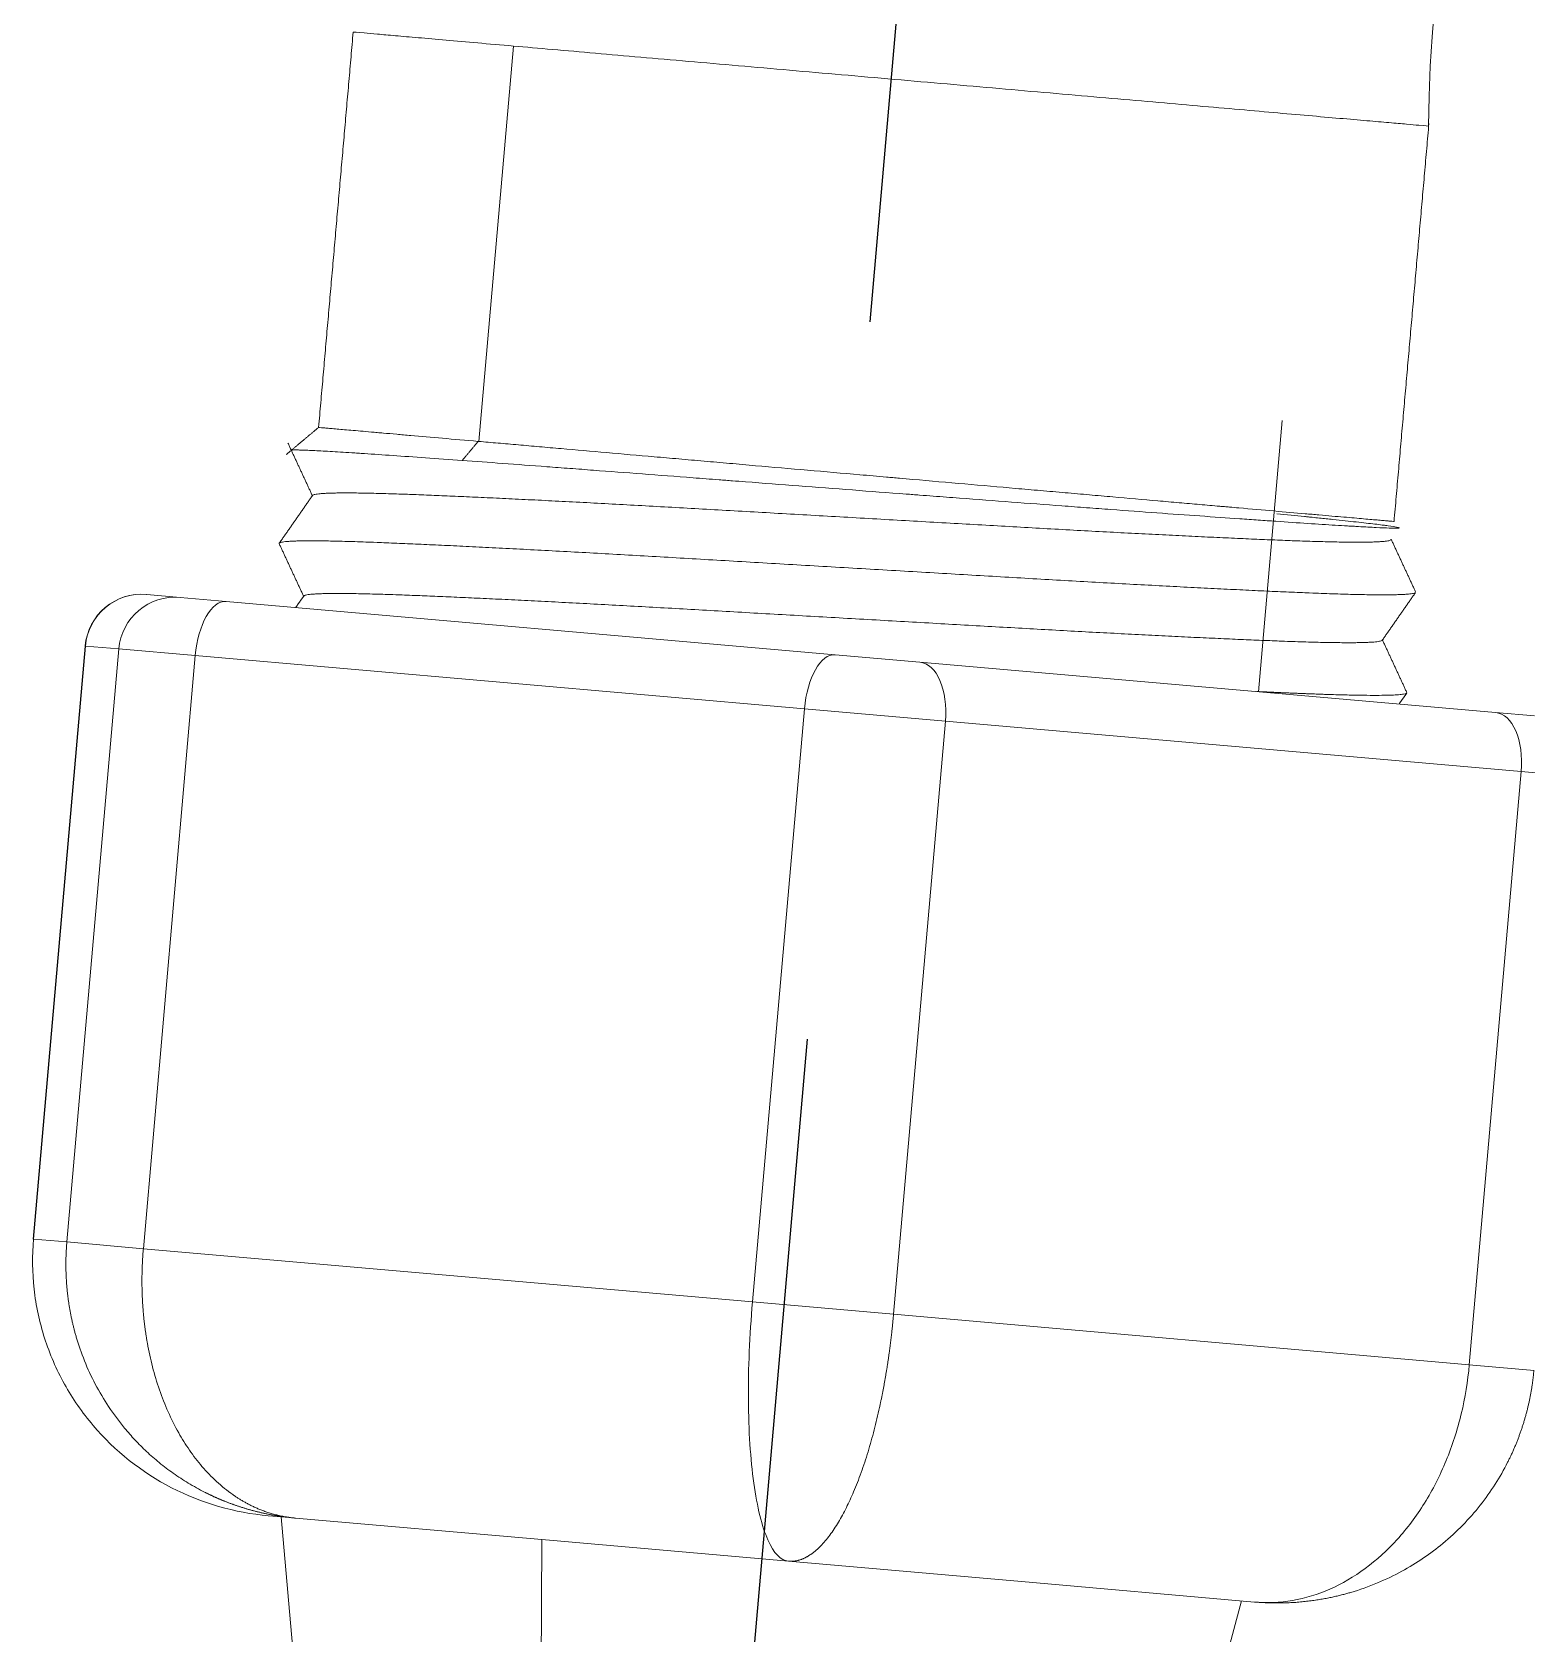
# Model space of a CAD drawing. Header units: millimetres. Extents: x 2433 to 4809, y -10272 to -6912.
# Drawn here: x 3961.73 to 3988.09, y -7972.08 to -7943.83 of the extents above; entities that cross this region are included whole.
import ezdxf

# ---------------------------------------------------------------- set-up
doc = ezdxf.new("R2010")
doc.units = ezdxf.units.MM
doc.linetypes.add('CENTERX2', pattern=[101.6, 63.5, -12.7, 12.7, -12.7])
doc.layers.add('CENTER', color=1, linetype='CENTERX2')

msp = doc.modelspace()

# ---------------------------------------------------------------- linework, layer by layer
at = {"linetype": 'Continuous', "lineweight": 13, "extrusion": (-1, -2.22045e-16, 0)}
for p, q in [((3970.22, -7944.073), (3969.61, -7951.046)), ((3962.673, -7954.655), (3961.758, -7965.115)), ((3962.347, -7965.167), (3963.262, -7954.707)), ((3962.67, -7954.655), (3962.673, -7954.655)), ((3963.262, -7954.707), (3962.673, -7954.655)), ((3964.611, -7954.825), (3963.262, -7954.707)), ((3964.611, -7954.825), (3963.695, -7965.285)), ((3975.352, -7955.765), (3964.611, -7954.825)), ((3974.437, -7966.225), (3975.352, -7955.765)), ((3975.352, -7955.765), (3977.84, -7955.982)), ((3977.84, -7955.982), (3976.925, -7966.442)), ((3987.993, -7956.871), (3977.84, -7955.982)), ((3987.078, -7967.331), (3987.993, -7956.871)), ((3989.135, -7956.97), (3987.993, -7956.871)), ((3961.758, -7965.115), (3962.347, -7965.167)), ((3963.695, -7965.285), (3962.347, -7965.167)), ((3963.695, -7965.285), (3974.437, -7966.225)), ((3974.437, -7966.225), (3976.925, -7966.442)), ((3976.925, -7966.442), (3987.078, -7967.331)), ((3987.078, -7967.331), (3988.22, -7967.431)), ((3970.703, -7973.504), (3970.724, -7970.417))]:
    msp.add_line(p, q, dxfattribs=at)
at = {"linetype": 'Continuous', "lineweight": 18, "extrusion": (-1, -2.22045e-16, 0)}
for p, q in [((3983.78, -7950.68), (3983.362, -7955.462)), ((3963.755, -7953.746), (3963.754, -7953.746)), ((3963.755, -7953.746), (3964.344, -7953.798)), ((3965.153, -7953.869), (3964.344, -7953.798)), ((3965.153, -7953.869), (3975.895, -7954.808)), ((3962.67, -7954.655), (3961.755, -7965.115)), ((3975.895, -7954.808), (3977.388, -7954.939)), ((3977.388, -7954.939), (3987.541, -7955.827)), ((3987.541, -7955.827), (3988.226, -7955.887)), ((3961.758, -7965.115), (3961.755, -7965.115)), ((3966.138, -7970.016), (3965.899, -7969.995)), ((3966.128, -7970.015), (3966.4, -7973.127)), ((3966.376, -7970.037), (3966.138, -7970.016)), ((3970.724, -7970.417), (3966.376, -7970.037)), ((3975.072, -7970.797), (3970.724, -7970.417)), ((3979.181, -7971.157), (3975.072, -7970.797)), ((3983.291, -7971.517), (3979.181, -7971.157)), ((3982.254, -7974.514), (3983.063, -7971.497))]:
    msp.add_line(p, q, dxfattribs=at)
at = {"linetype": 'Continuous', "lineweight": 18, "extrusion": (0, 0, -1)}
msp.add_arc((-4006.861, -7945.485), 20.5, 360, 90, dxfattribs=at)
at = {"linetype": 'Continuous', "lineweight": 18}
msp.add_arc((3963.666, -7954.742), 1, 85, 175, dxfattribs=at)
at = {"linetype": 'Continuous', "lineweight": 13}
for centre, major_axis, ratio, start_param, end_param in [((3963.668, -7954.742), (-0.087, -0.996), 0.998812, 3.141593, 4.712389), ((3964.257, -7954.794), (-0.087, -0.996), 0.998812, 3.141593, 4.712389), ((3965.066, -7954.865), (0.087, 0.996), 0.457207, 0, 1.570796), ((3975.808, -7955.805), (0.087, 0.996), 0.457207, 0, 1.570796), ((3977.3, -7955.935), (0.087, 0.996), 0.541605, 4.712389, 6.283185), ((3987.454, -7956.823), (0.087, 0.996), 0.541605, 4.712389, 6.283185)]:
    msp.add_ellipse(centre, major_axis=major_axis, ratio=ratio, start_param=start_param, end_param=end_param, dxfattribs=at)
at = {"linetype": 'Continuous', "lineweight": 18}
for points, degree in [([(3967.396, -7943.826), (3967.091, -7947.312), (3966.786, -7950.799)], 2), ([(3985.751, -7952.458), (3986.058, -7948.948), (3986.366, -7945.437)], 2), ([(3966.79, -7950.796), (3966.502, -7951.037), (3966.214, -7951.279)], 2), ([(3966.246, -7951.077), (3966.461, -7951.541), (3966.676, -7952.004)], 2), ([(3969.61, -7951.046), (3969.607, -7951.046), (3969.604, -7951.046), (3969.601, -7951.045)], 3), ([(3966.679, -7951.999), (3966.386, -7952.421), (3966.092, -7952.842)], 2), ([(3966.091, -7952.851), (3966.306, -7953.314), (3966.521, -7953.777)], 2), ([(3986.132, -7953.702), (3985.915, -7953.236), (3985.699, -7952.77)], 2), ([(3966.524, -7953.773), (3966.453, -7953.874), (3966.382, -7953.976)], 2), ([(3985.544, -7954.553), (3985.837, -7954.131), (3986.131, -7953.71)], 2), ([(3985.976, -7955.475), (3985.761, -7955.012), (3985.547, -7954.548)], 2), ([(3985.84, -7955.678), (3985.908, -7955.581), (3985.976, -7955.484)], 2)]:
    msp.add_open_spline(points, degree=degree, dxfattribs=at)
for points, knots in [([(3970.22, -7944.073), (3969.779, -7944.034), (3969.383, -7944), (3968.858, -7943.954), (3968.695, -7943.939), (3968.398, -7943.913), (3968.13, -7943.89), (3967.917, -7943.871), (3967.733, -7943.855), (3967.654, -7943.848), (3967.465, -7943.832), (3967.401, -7943.826), (3967.396, -7943.826), (3967.396, -7943.826), (3967.396, -7943.826)], [0, 0, 0, 0, 0.247938, 0.247938, 0.371906, 0.371906, 0.495875, 0.619844, 0.619844, 0.743813, 0.743813, 0.99175, 0.99175, 1, 1, 1, 1]), ([(3986.361, -7945.485), (3986.361, -7945.485), (3986.305, -7945.48), (3986.132, -7945.465), (3986.057, -7945.458), (3985.88, -7945.443), (3985.674, -7945.425), (3985.413, -7945.402), (3985.124, -7945.377), (3984.964, -7945.363), (3984.448, -7945.318), (3984.058, -7945.284), (3983.406, -7945.227), (3983.177, -7945.206), (3982.697, -7945.164), (3982.447, -7945.143), (3981.677, -7945.075), (3981.135, -7945.028), (3980.276, -7944.953), (3979.981, -7944.927), (3979.387, -7944.875), (3979.087, -7944.849), (3978.181, -7944.769), (3977.566, -7944.716), (3976.315, -7944.606), (3975.698, -7944.552), (3974.789, -7944.473), (3974.488, -7944.446), (3973.892, -7944.394), (3973.596, -7944.368), (3972.732, -7944.293), (3972.186, -7944.245), (3971.151, -7944.154), (3970.66, -7944.111), (3970.22, -7944.073)], [0, 0, 0, 0, 0.080915, 0.080915, 0.122691, 0.122691, 0.164468, 0.206245, 0.206245, 0.248021, 0.248021, 0.331574, 0.331574, 0.373351, 0.373351, 0.415128, 0.415128, 0.498681, 0.498681, 0.540457, 0.540457, 0.582234, 0.582234, 0.665787, 0.665787, 0.74934, 0.74934, 0.791117, 0.791117, 0.832894, 0.832894, 0.916447, 0.916447, 1, 1, 1, 1]), ([(3969.601, -7951.045), (3969.379, -7951.026), (3969.169, -7951.008), (3968.773, -7950.974), (3968.587, -7950.957), (3968.327, -7950.935), (3968.243, -7950.927), (3968.082, -7950.913), (3968.004, -7950.906), (3967.911, -7950.898), (3967.893, -7950.896), (3967.856, -7950.893), (3967.838, -7950.892), (3967.785, -7950.887), (3967.751, -7950.884), (3967.65, -7950.875), (3967.586, -7950.869), (3967.406, -7950.853), (3967.3, -7950.844), (3967.163, -7950.833), (3967.121, -7950.829), (3967.044, -7950.822), (3967.009, -7950.819), (3966.962, -7950.815), (3966.947, -7950.814), (3966.92, -7950.812), (3966.881, -7950.808), (3966.852, -7950.806), (3966.804, -7950.801), (3966.788, -7950.799), (3966.786, -7950.799), (3966.786, -7950.799), (3966.786, -7950.799)], [0, 0, 0, 0, 0.124226, 0.124226, 0.248451, 0.248451, 0.310564, 0.310564, 0.372677, 0.372677, 0.388205, 0.388205, 0.403733, 0.403733, 0.43479, 0.43479, 0.496903, 0.496903, 0.621128, 0.621128, 0.683241, 0.683241, 0.745354, 0.745354, 0.776411, 0.776411, 0.807467, 0.86958, 0.86958, 0.993805, 0.993805, 1, 1, 1, 1]), ([(3985.751, -7952.458), (3985.751, -7952.458), (3985.738, -7952.458), (3985.697, -7952.454), (3985.679, -7952.453), (3985.651, -7952.45), (3985.645, -7952.45), (3985.633, -7952.449), (3985.614, -7952.447), (3985.594, -7952.445), (3985.549, -7952.441), (3985.483, -7952.435), (3985.402, -7952.428), (3985.27, -7952.417), (3985.167, -7952.407), (3984.934, -7952.387), (3984.802, -7952.376), (3984.583, -7952.357), (3984.507, -7952.35), (3984.348, -7952.336), (3984.266, -7952.329), (3984.01, -7952.307), (3983.828, -7952.291), (3983.439, -7952.256), (3983.232, -7952.238), (3982.959, -7952.214), (3982.876, -7952.207), (3982.791, -7952.199), (3982.734, -7952.195), (3982.705, -7952.192), (3982.561, -7952.18), (3982.444, -7952.169), (3982.205, -7952.149), (3981.962, -7952.127), (3981.711, -7952.106), (3981.327, -7952.072), (3981.064, -7952.049), (3980.656, -7952.013), (3980.449, -7951.995), (3980.237, -7951.976), (3980.095, -7951.964), (3980.023, -7951.957), (3979.807, -7951.938), (3979.663, -7951.926), (3979.371, -7951.9), (3979.225, -7951.888), (3978.782, -7951.849), (3978.484, -7951.823), (3977.88, -7951.77), (3977.574, -7951.744), (3977.187, -7951.71), (3977.109, -7951.703), (3976.993, -7951.692), (3976.954, -7951.689), (3976.876, -7951.682), (3976.681, -7951.665), (3976.487, -7951.648), (3976.022, -7951.607), (3975.714, -7951.581), (3975.1, -7951.527), (3974.794, -7951.501), (3974.338, -7951.461), (3974.186, -7951.447), (3973.959, -7951.427), (3973.883, -7951.421), (3973.732, -7951.407), (3973.657, -7951.401), (3973.433, -7951.381), (3973.137, -7951.355), (3972.848, -7951.33), (3972.419, -7951.292), (3972.139, -7951.268), (3971.592, -7951.22), (3971.325, -7951.197), (3970.999, -7951.168), (3970.934, -7951.163), (3970.806, -7951.151), (3970.742, -7951.146), (3970.553, -7951.129), (3970.429, -7951.118), (3970.187, -7951.097), (3970.068, -7951.086), (3969.835, -7951.066), (3969.721, -7951.056), (3969.61, -7951.046)], [0, 0, 0, 0, 0.039344, 0.039344, 0.060228, 0.060228, 0.065449, 0.065449, 0.07067, 0.081112, 0.081112, 0.101996, 0.12288, 0.12288, 0.164647, 0.164647, 0.206415, 0.206415, 0.227299, 0.227299, 0.248183, 0.248183, 0.28995, 0.28995, 0.331718, 0.331718, 0.34216, 0.347381, 0.347381, 0.352602, 0.352602, 0.373486, 0.373486, 0.394369, 0.415253, 0.415253, 0.457021, 0.457021, 0.477905, 0.488347, 0.488347, 0.498788, 0.498788, 0.519672, 0.519672, 0.540556, 0.540556, 0.582324, 0.582324, 0.624091, 0.624091, 0.634533, 0.634533, 0.639754, 0.639754, 0.644975, 0.665859, 0.665859, 0.707627, 0.707627, 0.749394, 0.749394, 0.770278, 0.770278, 0.78072, 0.78072, 0.791162, 0.791162, 0.812046, 0.832929, 0.832929, 0.874697, 0.874697, 0.916465, 0.916465, 0.926907, 0.926907, 0.937349, 0.937349, 0.958232, 0.958232, 0.979116, 0.979116, 1, 1, 1, 1]), ([(3966.305, -7951.204), (3966.304, -7951.202), (3966.307, -7951.201), (3966.326, -7951.198), (3966.354, -7951.197), (3966.408, -7951.197), (3966.419, -7951.197), (3966.444, -7951.198), (3966.458, -7951.198), (3966.501, -7951.199), (3966.534, -7951.201), (3966.642, -7951.205), (3966.728, -7951.209), (3966.927, -7951.219), (3967.041, -7951.226), (3967.233, -7951.237), (3967.3, -7951.242), (3967.406, -7951.248), (3967.443, -7951.251), (3967.517, -7951.256), (3967.556, -7951.258), (3967.75, -7951.271), (3967.918, -7951.283), (3968.278, -7951.308), (3968.469, -7951.321), (3968.876, -7951.35), (3969.091, -7951.365), (3969.318, -7951.382)], [0, 0, 0, 0, 0.058024, 0.058024, 0.175771, 0.175771, 0.205208, 0.205208, 0.234645, 0.234645, 0.293518, 0.293518, 0.411265, 0.411265, 0.529012, 0.529012, 0.587886, 0.587886, 0.617322, 0.617322, 0.646759, 0.646759, 0.764506, 0.764506, 0.882253, 0.882253, 1, 1, 1, 1]), ([(3969.318, -7951.382), (3969.548, -7951.399), (3969.787, -7951.416), (3970.285, -7951.453), (3970.543, -7951.473), (3970.878, -7951.498), (3970.945, -7951.503), (3971.081, -7951.513), (3971.15, -7951.518), (3971.356, -7951.533), (3971.495, -7951.544), (3971.916, -7951.576), (3972.203, -7951.597), (3972.787, -7951.642), (3973.085, -7951.665), (3973.541, -7951.7), (3973.694, -7951.712), (3973.888, -7951.726), (3973.927, -7951.729), (3974.004, -7951.735), (3974.043, -7951.738), (3974.16, -7951.747), (3974.238, -7951.753), (3974.629, -7951.783), (3974.942, -7951.807), (3975.569, -7951.855), (3975.884, -7951.879), (3976.515, -7951.927), (3976.831, -7951.951), (3977.187, -7951.978), (3977.266, -7951.984), (3977.346, -7951.99), (3977.464, -7951.999), (3977.701, -7952.017), (3977.934, -7952.035), (3978.399, -7952.07), (3978.704, -7952.093), (3979.306, -7952.139), (3979.603, -7952.161), (3980.041, -7952.194), (3980.186, -7952.205), (3980.402, -7952.221), (3980.474, -7952.226), (3980.616, -7952.237), (3980.686, -7952.242), (3981.036, -7952.268), (3981.306, -7952.288), (3981.829, -7952.326), (3982.082, -7952.344), (3982.569, -7952.378), (3982.803, -7952.395), (3983.085, -7952.415), (3983.14, -7952.419), (3983.25, -7952.426), (3983.304, -7952.43), (3983.464, -7952.441), (3983.567, -7952.448), (3983.867, -7952.469), (3984.054, -7952.482), (3984.403, -7952.505), (3984.565, -7952.515), (3984.789, -7952.529), (3984.86, -7952.533), (3984.945, -7952.538), (3984.962, -7952.539), (3984.995, -7952.541), (3985.044, -7952.544), (3985.091, -7952.546), (3985.242, -7952.555), (3985.347, -7952.561), (3985.528, -7952.569), (3985.604, -7952.572), (3985.695, -7952.575), (3985.722, -7952.576), (3985.767, -7952.576), (3985.786, -7952.576), (3985.832, -7952.575), (3985.846, -7952.573), (3985.843, -7952.566), (3985.826, -7952.562), (3985.761, -7952.55), (3985.713, -7952.543), (3985.633, -7952.533), (3985.608, -7952.529), (3985.58, -7952.526), (3985.561, -7952.523), (3985.551, -7952.522), (3985.501, -7952.516), (3985.458, -7952.51), (3985.317, -7952.494), (3985.208, -7952.481), (3984.962, -7952.454), (3984.825, -7952.439), (3984.597, -7952.415), (3984.518, -7952.407), (3984.393, -7952.394), (3984.351, -7952.39), (3984.286, -7952.383), (3984.264, -7952.381), (3984.22, -7952.376), (3984.197, -7952.374), (3984.019, -7952.356), (3983.855, -7952.339), (3983.681, -7952.322)], [0, 0, 0, 0, 0.032401, 0.032401, 0.064801, 0.064801, 0.072902, 0.072902, 0.081002, 0.081002, 0.097202, 0.097202, 0.129603, 0.129603, 0.162004, 0.162004, 0.178204, 0.178204, 0.182254, 0.182254, 0.186304, 0.186304, 0.194404, 0.194404, 0.226805, 0.226805, 0.259206, 0.259206, 0.291607, 0.291607, 0.295657, 0.299707, 0.299707, 0.307807, 0.324007, 0.324007, 0.356408, 0.356408, 0.388809, 0.388809, 0.405009, 0.405009, 0.413109, 0.413109, 0.42121, 0.42121, 0.45361, 0.45361, 0.486011, 0.486011, 0.518412, 0.518412, 0.526512, 0.526512, 0.534612, 0.534612, 0.550812, 0.550812, 0.583213, 0.583213, 0.615614, 0.615614, 0.631814, 0.631814, 0.635864, 0.635864, 0.639914, 0.648015, 0.648015, 0.680415, 0.680415, 0.712816, 0.712816, 0.729016, 0.729016, 0.745217, 0.745217, 0.777618, 0.777618, 0.810018, 0.810018, 0.842419, 0.842419, 0.850519, 0.854569, 0.854569, 0.858619, 0.858619, 0.87482, 0.87482, 0.907221, 0.907221, 0.939621, 0.939621, 0.955822, 0.955822, 0.963922, 0.963922, 0.967972, 0.967972, 0.972022, 0.972022, 1, 1, 1, 1]), ([(3965.899, -7969.995), (3965.306, -7969.943), (3964.723, -7969.774), (3963.666, -7969.229), (3963.192, -7968.853), (3962.617, -7968.176), (3962.448, -7967.931), (3962.161, -7967.414), (3962.043, -7967.142), (3961.863, -7966.58), (3961.801, -7966.29), (3961.736, -7965.705), (3961.732, -7965.409), (3961.758, -7965.115)], [0, 0, 0, 0, 0.25, 0.25, 0.5, 0.5, 0.625, 0.625, 0.75, 0.75, 0.875, 0.875, 1, 1, 1, 1]), ([(3987.078, -7967.331), (3987.053, -7967.624), (3987.005, -7967.916), (3986.868, -7968.483), (3986.778, -7968.76), (3986.561, -7969.287), (3986.433, -7969.538), (3986.143, -7970.004), (3985.982, -7970.22), (3985.456, -7970.801), (3985.05, -7971.1), (3984.19, -7971.478), (3983.736, -7971.555), (3983.291, -7971.517)], [0, 0, 0, 0, 0.125, 0.125, 0.25, 0.25, 0.375, 0.375, 0.5, 0.5, 0.75, 0.75, 1, 1, 1, 1]), ([(3988.217, -7967.43), (3988.216, -7967.441), (3988.214, -7967.462), (3988.211, -7967.493), (3988.208, -7967.525), (3988.204, -7967.556), (3988.2, -7967.588), (3988.196, -7967.619), (3988.192, -7967.651), (3988.188, -7967.682), (3988.183, -7967.713), (3988.178, -7967.745), (3988.173, -7967.776), (3988.168, -7967.807), (3988.162, -7967.839), (3988.156, -7967.87), (3988.15, -7967.901), (3988.144, -7967.933), (3988.137, -7967.964), (3988.131, -7967.995), (3988.124, -7968.026), (3988.117, -7968.057), (3988.109, -7968.088), (3988.102, -7968.119), (3988.094, -7968.15), (3988.086, -7968.181), (3988.077, -7968.212), (3988.069, -7968.243), (3988.06, -7968.274), (3988.051, -7968.304), (3988.042, -7968.335), (3988.033, -7968.366), (3988.023, -7968.396), (3988.013, -7968.427), (3988.003, -7968.457), (3987.993, -7968.488), (3987.982, -7968.518), (3987.971, -7968.549), (3987.96, -7968.579), (3987.949, -7968.609), (3987.938, -7968.639), (3987.926, -7968.669), (3987.914, -7968.699), (3987.902, -7968.729), (3987.89, -7968.759), (3987.877, -7968.789), (3987.864, -7968.818), (3987.851, -7968.848), (3987.838, -7968.877), (3987.825, -7968.907), (3987.811, -7968.936), (3987.797, -7968.965), (3987.783, -7968.994), (3987.769, -7969.024), (3987.693, -7969.176), (3987.538, -7969.446), (3987.274, -7969.818), (3986.965, -7970.169), (3986.629, -7970.479), (3986.268, -7970.751), (3985.883, -7970.986), (3985.454, -7971.192), (3985.136, -7971.305), (3984.953, -7971.358), (3984.918, -7971.368), (3984.882, -7971.377), (3984.845, -7971.387), (3984.807, -7971.397), (3984.767, -7971.407), (3984.727, -7971.416), (3984.685, -7971.426), (3984.643, -7971.435), (3984.599, -7971.444), (3984.554, -7971.453), (3984.508, -7971.461), (3984.461, -7971.469), (3984.413, -7971.477), (3984.364, -7971.485), (3984.313, -7971.492), (3984.262, -7971.499), (3984.209, -7971.505), (3984.155, -7971.511), (3984.101, -7971.516), (3984.045, -7971.521), (3983.988, -7971.525), (3983.93, -7971.528), (3983.87, -7971.531), (3983.81, -7971.533), (3983.749, -7971.534), (3983.686, -7971.534), (3983.623, -7971.534), (3983.558, -7971.532), (3983.493, -7971.53), (3983.427, -7971.527), (3983.359, -7971.522), (3983.314, -7971.518), (3983.291, -7971.517)], [0, 0, 0, 0, 0.004404, 0.00881, 0.013218, 0.017628, 0.02204, 0.026454, 0.03087, 0.035289, 0.039709, 0.044132, 0.048557, 0.052984, 0.057413, 0.061845, 0.066278, 0.070714, 0.075153, 0.079593, 0.084036, 0.088481, 0.092928, 0.097378, 0.10183, 0.106285, 0.110741, 0.115201, 0.119662, 0.124126, 0.128592, 0.133061, 0.137533, 0.142006, 0.146483, 0.150961, 0.155443, 0.159926, 0.164413, 0.168902, 0.173393, 0.177887, 0.182384, 0.186883, 0.191385, 0.195889, 0.200396, 0.204906, 0.209419, 0.213934, 0.218452, 0.222972, 0.227496, 0.232022, 0.23655, 0.298699, 0.362458, 0.427857, 0.494924, 0.554949, 0.618545, 0.685727, 0.756503, 0.761506, 0.766657, 0.771957, 0.777405, 0.783002, 0.788747, 0.794641, 0.800683, 0.806874, 0.813213, 0.819701, 0.826337, 0.833121, 0.840054, 0.847136, 0.854366, 0.861745, 0.869272, 0.876948, 0.884772, 0.892744, 0.900865, 0.909135, 0.917553, 0.92612, 0.934835, 0.943699, 0.952711, 0.961872, 0.971181, 0.980639, 0.990245, 1, 1, 1, 1])]:
    msp.add_open_spline(points, degree=3, knots=knots, dxfattribs=at)
at = {"linetype": 'Continuous', "lineweight": 13}
msp.add_open_spline([(3969.601, -7951.045), (3969.318, -7951.382)], degree=1, dxfattribs=at)
at = {"linetype": 'Continuous', "lineweight": 18}
for points, weights, knots in [([(3966.678, -7952.008), (3966.677, -7952.006), (3966.678, -7952.004), (3966.685, -7951.915), (3968.502, -7951.985), (3970.318, -7952.055), (3973.253, -7952.222), (3976.188, -7952.389), (3979.123, -7952.557), (3982.058, -7952.724), (3983.875, -7952.794), (3985.692, -7952.864), (3985.7, -7952.775), (3985.701, -7952.773), (3985.7, -7952.77)], [0.997731649689, 0.998838248839, 1, 0.951056516295, 1, 0.951056516295, 1, 0.951056516295, 1, 0.951056516295, 1, 0.951056516295, 1, 0.998736910911, 0.997539015141], [0, 0, 0, 0.004701, 0.004701, 0.202738, 0.202738, 0.400776, 0.400776, 0.598814, 0.598814, 0.796852, 0.796852, 0.994889, 0.994889, 1, 1, 1]), ([(3966.091, -7952.851), (3966.09, -7952.848), (3966.09, -7952.846), (3966.098, -7952.757), (3968.012, -7952.836), (3969.926, -7952.914), (3973.019, -7953.095), (3976.111, -7953.276), (3979.203, -7953.457), (3982.296, -7953.638), (3984.21, -7953.717), (3986.071, -7953.793), (3986.131, -7953.71)], [0.997495664687, 0.998714044785, 1, 0.951056516295, 1, 0.951056516295, 1, 0.951056516295, 1, 0.951056516295, 1, 0.952353396574, 0.997474967629], [0, 0, 0, 0.005255, 0.005255, 0.205264, 0.205264, 0.405273, 0.405273, 0.605282, 0.605282, 0.805291, 0.805291, 1, 1, 1]), ([(3966.524, -7953.783), (3966.522, -7953.78), (3966.523, -7953.777), (3966.53, -7953.689), (3968.347, -7953.758), (3970.163, -7953.828), (3973.098, -7953.995), (3976.033, -7954.163), (3978.968, -7954.33), (3981.903, -7954.498), (3983.72, -7954.567), (3985.489, -7954.635), (3985.544, -7954.552)], [0.996953454809, 0.998426115729, 1, 0.951056516295, 1, 0.951056516295, 1, 0.951056516295, 1, 0.951056516295, 1, 0.952282767596, 0.997608943464], [0, 0, 0, 0.006422, 0.006422, 0.206139, 0.206139, 0.405855, 0.405855, 0.605571, 0.605571, 0.805287, 0.805287, 1, 1, 1]), ([(3983.33, -7955.458), (3983.718, -7955.476), (3984.055, -7955.49), (3985.915, -7955.566), (3985.976, -7955.484)], [0.985335139417, 0.991019916122, 1, 0.952374362003, 0.99743527686], [0, 0, 0, 0.158643, 0.158643, 1, 1, 1])]:
    msp.add_rational_spline(points, weights, degree=2, knots=knots, dxfattribs=at)
at = {"linetype": 'Continuous', "lineweight": 13}
for points, knots in [([(3966.376, -7970.037), (3966.365, -7970.036), (3966.343, -7970.034), (3966.309, -7970.03), (3966.276, -7970.027), (3966.244, -7970.023), (3966.211, -7970.019), (3966.179, -7970.015), (3966.148, -7970.011), (3966.116, -7970.006), (3966.085, -7970.001), (3966.054, -7969.996), (3966.023, -7969.991), (3965.993, -7969.986), (3965.963, -7969.981), (3965.933, -7969.975), (3965.904, -7969.969), (3965.874, -7969.963), (3965.846, -7969.957), (3965.817, -7969.951), (3965.789, -7969.945), (3965.761, -7969.938), (3965.733, -7969.932), (3965.705, -7969.925), (3965.678, -7969.918), (3965.651, -7969.911), (3965.625, -7969.904), (3965.598, -7969.897), (3965.572, -7969.89), (3965.547, -7969.883), (3965.521, -7969.875), (3965.496, -7969.868), (3965.471, -7969.86), (3965.447, -7969.852), (3965.422, -7969.845), (3965.398, -7969.837), (3965.374, -7969.829), (3965.351, -7969.821), (3965.328, -7969.813), (3965.305, -7969.805), (3965.282, -7969.797), (3965.26, -7969.789), (3965.238, -7969.781), (3965.216, -7969.773), (3965.195, -7969.765), (3965.174, -7969.757), (3965.153, -7969.749), (3965.132, -7969.741), (3965.112, -7969.732), (3965.092, -7969.724), (3965.072, -7969.716), (3965.052, -7969.708), (3965.033, -7969.7), (3965.014, -7969.691), (3964.995, -7969.683), (3964.977, -7969.675), (3964.959, -7969.667), (3964.941, -7969.659), (3964.923, -7969.651), (3964.906, -7969.643), (3964.889, -7969.635), (3964.872, -7969.627), (3964.855, -7969.619), (3964.839, -7969.611), (3964.823, -7969.603), (3964.807, -7969.595), (3964.791, -7969.587), (3964.683, -7969.533), (3964.489, -7969.425), (3964.223, -7969.251), (3963.977, -7969.064), (3963.752, -7968.867), (3963.548, -7968.663), (3963.32, -7968.404), (3963.079, -7968.079), (3962.843, -7967.681), (3962.652, -7967.269), (3962.547, -7966.965), (3962.494, -7966.781), (3962.477, -7966.717), (3962.461, -7966.654), (3962.446, -7966.59), (3962.432, -7966.526), (3962.418, -7966.461), (3962.406, -7966.397), (3962.394, -7966.332), (3962.384, -7966.268), (3962.374, -7966.203), (3962.365, -7966.138), (3962.358, -7966.074), (3962.351, -7966.009), (3962.345, -7965.944), (3962.34, -7965.879), (3962.336, -7965.814), (3962.333, -7965.749), (3962.331, -7965.684), (3962.329, -7965.619), (3962.329, -7965.554), (3962.33, -7965.489), (3962.331, -7965.425), (3962.334, -7965.36), (3962.337, -7965.296), (3962.341, -7965.231), (3962.345, -7965.188), (3962.347, -7965.167)], [0, 0, 0, 0, 0.004895, 0.009754, 0.014575, 0.019359, 0.024106, 0.028816, 0.033489, 0.038124, 0.042723, 0.047284, 0.051808, 0.056296, 0.060746, 0.065158, 0.069534, 0.073873, 0.078174, 0.082439, 0.086666, 0.090856, 0.095009, 0.099125, 0.103204, 0.107246, 0.11125, 0.115218, 0.119148, 0.123042, 0.126898, 0.130717, 0.134499, 0.138243, 0.141951, 0.145621, 0.149255, 0.152851, 0.15641, 0.159932, 0.163417, 0.166865, 0.170276, 0.17365, 0.176986, 0.180285, 0.183548, 0.186773, 0.189961, 0.193112, 0.196226, 0.199302, 0.202342, 0.205344, 0.20831, 0.211238, 0.214129, 0.216983, 0.2198, 0.22258, 0.225323, 0.228028, 0.230697, 0.233328, 0.235923, 0.23848, 0.241, 0.243483, 0.291074, 0.337066, 0.381462, 0.424265, 0.465479, 0.505108, 0.572167, 0.63756, 0.701316, 0.763466, 0.772694, 0.78191, 0.791115, 0.800309, 0.809492, 0.818665, 0.827826, 0.836977, 0.846117, 0.855246, 0.864366, 0.873475, 0.882574, 0.891663, 0.900743, 0.909812, 0.918872, 0.927923, 0.936964, 0.945996, 0.955018, 0.964032, 0.973037, 0.982033, 0.991021, 1, 1, 1, 1]), ([(3963.695, -7965.285), (3963.695, -7965.295), (3963.693, -7965.316), (3963.69, -7965.348), (3963.688, -7965.38), (3963.686, -7965.411), (3963.684, -7965.443), (3963.682, -7965.474), (3963.68, -7965.506), (3963.678, -7965.538), (3963.677, -7965.569), (3963.675, -7965.601), (3963.674, -7965.633), (3963.673, -7965.665), (3963.672, -7965.696), (3963.672, -7965.728), (3963.671, -7965.76), (3963.671, -7965.791), (3963.671, -7965.823), (3963.671, -7965.855), (3963.671, -7965.887), (3963.671, -7965.918), (3963.671, -7965.95), (3963.672, -7965.982), (3963.672, -7966.014), (3963.673, -7966.045), (3963.674, -7966.077), (3963.676, -7966.109), (3963.677, -7966.14), (3963.678, -7966.172), (3963.68, -7966.204), (3963.682, -7966.235), (3963.684, -7966.267), (3963.686, -7966.299), (3963.688, -7966.33), (3963.691, -7966.362), (3963.693, -7966.393), (3963.696, -7966.425), (3963.699, -7966.456), (3963.702, -7966.488), (3963.705, -7966.519), (3963.708, -7966.55), (3963.712, -7966.582), (3963.716, -7966.613), (3963.72, -7966.644), (3963.724, -7966.675), (3963.728, -7966.706), (3963.732, -7966.738), (3963.737, -7966.769), (3963.741, -7966.8), (3963.746, -7966.831), (3963.751, -7966.862), (3963.756, -7966.892), (3963.761, -7966.923), (3963.79, -7967.084), (3963.853, -7967.374), (3963.975, -7967.78), (3964.129, -7968.171), (3964.307, -7968.526), (3964.508, -7968.847), (3964.73, -7969.136), (3964.985, -7969.401), (3965.18, -7969.559), (3965.294, -7969.638), (3965.316, -7969.653), (3965.338, -7969.668), (3965.361, -7969.683), (3965.385, -7969.698), (3965.41, -7969.713), (3965.436, -7969.728), (3965.462, -7969.744), (3965.489, -7969.759), (3965.517, -7969.774), (3965.545, -7969.79), (3965.575, -7969.805), (3965.605, -7969.82), (3965.636, -7969.834), (3965.668, -7969.849), (3965.7, -7969.864), (3965.733, -7969.878), (3965.767, -7969.892), (3965.802, -7969.905), (3965.838, -7969.918), (3965.875, -7969.931), (3965.912, -7969.943), (3965.95, -7969.955), (3965.989, -7969.966), (3966.029, -7969.977), (3966.069, -7969.987), (3966.111, -7969.996), (3966.153, -7970.005), (3966.196, -7970.013), (3966.24, -7970.02), (3966.284, -7970.027), (3966.33, -7970.032), (3966.36, -7970.035), (3966.376, -7970.037)], [0, 0, 0, 0, 0.004404, 0.00881, 0.013218, 0.017628, 0.02204, 0.026454, 0.03087, 0.035289, 0.039709, 0.044132, 0.048557, 0.052984, 0.057413, 0.061845, 0.066278, 0.070714, 0.075153, 0.079593, 0.084036, 0.088481, 0.092928, 0.097378, 0.10183, 0.106285, 0.110741, 0.115201, 0.119662, 0.124126, 0.128592, 0.133061, 0.137533, 0.142006, 0.146483, 0.150961, 0.155443, 0.159926, 0.164413, 0.168902, 0.173393, 0.177887, 0.182384, 0.186883, 0.191385, 0.195889, 0.200396, 0.204906, 0.209419, 0.213934, 0.218452, 0.222972, 0.227496, 0.232022, 0.23655, 0.298699, 0.362458, 0.427857, 0.494924, 0.554949, 0.618545, 0.685727, 0.756503, 0.761506, 0.766657, 0.771957, 0.777405, 0.783002, 0.788747, 0.794641, 0.800683, 0.806874, 0.813213, 0.819701, 0.826337, 0.833121, 0.840054, 0.847136, 0.854366, 0.861745, 0.869272, 0.876948, 0.884772, 0.892744, 0.900865, 0.909135, 0.917553, 0.92612, 0.934835, 0.943699, 0.952711, 0.961872, 0.971181, 0.980639, 0.990245, 1, 1, 1, 1]), ([(3974.437, -7966.225), (3974.412, -7966.518), (3974.393, -7966.812), (3974.368, -7967.39), (3974.363, -7967.674), (3974.367, -7968.22), (3974.376, -7968.483), (3974.408, -7968.978), (3974.431, -7969.209), (3974.519, -7969.844), (3974.604, -7970.186), (3974.813, -7970.657), (3974.937, -7970.786), (3975.072, -7970.797)], [0, 0, 0, 0, 0.125, 0.125, 0.25, 0.25, 0.375, 0.375, 0.5, 0.5, 0.75, 0.75, 1, 1, 1, 1]), ([(3976.925, -7966.442), (3976.924, -7966.453), (3976.922, -7966.474), (3976.919, -7966.505), (3976.916, -7966.537), (3976.913, -7966.568), (3976.91, -7966.6), (3976.907, -7966.631), (3976.904, -7966.663), (3976.9, -7966.695), (3976.897, -7966.726), (3976.894, -7966.758), (3976.89, -7966.789), (3976.887, -7966.821), (3976.883, -7966.852), (3976.879, -7966.883), (3976.875, -7966.915), (3976.871, -7966.946), (3976.867, -7966.978), (3976.863, -7967.009), (3976.859, -7967.041), (3976.855, -7967.072), (3976.851, -7967.103), (3976.847, -7967.135), (3976.842, -7967.166), (3976.838, -7967.197), (3976.833, -7967.228), (3976.829, -7967.26), (3976.824, -7967.291), (3976.819, -7967.322), (3976.814, -7967.353), (3976.81, -7967.384), (3976.805, -7967.415), (3976.8, -7967.446), (3976.794, -7967.477), (3976.789, -7967.508), (3976.784, -7967.539), (3976.779, -7967.569), (3976.773, -7967.6), (3976.768, -7967.631), (3976.762, -7967.661), (3976.757, -7967.692), (3976.751, -7967.722), (3976.745, -7967.753), (3976.74, -7967.783), (3976.734, -7967.814), (3976.728, -7967.844), (3976.722, -7967.874), (3976.716, -7967.904), (3976.71, -7967.934), (3976.703, -7967.964), (3976.697, -7967.994), (3976.691, -7968.024), (3976.684, -7968.054), (3976.651, -7968.209), (3976.584, -7968.488), (3976.476, -7968.873), (3976.354, -7969.241), (3976.226, -7969.569), (3976.092, -7969.861), (3975.952, -7970.118), (3975.799, -7970.348), (3975.688, -7970.478), (3975.625, -7970.542), (3975.613, -7970.553), (3975.601, -7970.565), (3975.588, -7970.577), (3975.575, -7970.589), (3975.562, -7970.601), (3975.548, -7970.613), (3975.534, -7970.625), (3975.519, -7970.637), (3975.505, -7970.648), (3975.489, -7970.659), (3975.474, -7970.671), (3975.458, -7970.682), (3975.442, -7970.692), (3975.425, -7970.703), (3975.408, -7970.713), (3975.391, -7970.723), (3975.373, -7970.732), (3975.355, -7970.741), (3975.337, -7970.749), (3975.319, -7970.757), (3975.3, -7970.765), (3975.28, -7970.771), (3975.261, -7970.777), (3975.241, -7970.783), (3975.221, -7970.788), (3975.2, -7970.792), (3975.179, -7970.795), (3975.158, -7970.797), (3975.137, -7970.799), (3975.115, -7970.799), (3975.094, -7970.799), (3975.079, -7970.798), (3975.072, -7970.797)], [0, 0, 0, 0, 0.004404, 0.00881, 0.013218, 0.017628, 0.02204, 0.026454, 0.03087, 0.035289, 0.039709, 0.044132, 0.048557, 0.052984, 0.057413, 0.061845, 0.066278, 0.070714, 0.075153, 0.079593, 0.084036, 0.088481, 0.092928, 0.097378, 0.10183, 0.106285, 0.110741, 0.115201, 0.119662, 0.124126, 0.128592, 0.133061, 0.137533, 0.142006, 0.146483, 0.150961, 0.155443, 0.159926, 0.164413, 0.168902, 0.173393, 0.177887, 0.182384, 0.186883, 0.191385, 0.195889, 0.200396, 0.204906, 0.209419, 0.213934, 0.218452, 0.222972, 0.227496, 0.232022, 0.23655, 0.298699, 0.362458, 0.427857, 0.494924, 0.554949, 0.618545, 0.685727, 0.756503, 0.761506, 0.766657, 0.771957, 0.777405, 0.783002, 0.788747, 0.794641, 0.800683, 0.806874, 0.813213, 0.819701, 0.826337, 0.833121, 0.840054, 0.847136, 0.854366, 0.861745, 0.869272, 0.876948, 0.884772, 0.892744, 0.900865, 0.909135, 0.917553, 0.92612, 0.934835, 0.943699, 0.952711, 0.961872, 0.971181, 0.980639, 0.990245, 1, 1, 1, 1])]:
    msp.add_open_spline(points, degree=3, knots=knots, dxfattribs=at)
at = {"layer": 'CENTER'}
msp.add_line((3982.024, -7885.675), (3968.449, -8041.288), dxfattribs=at)

doc.saveas('drawing.dxf')
